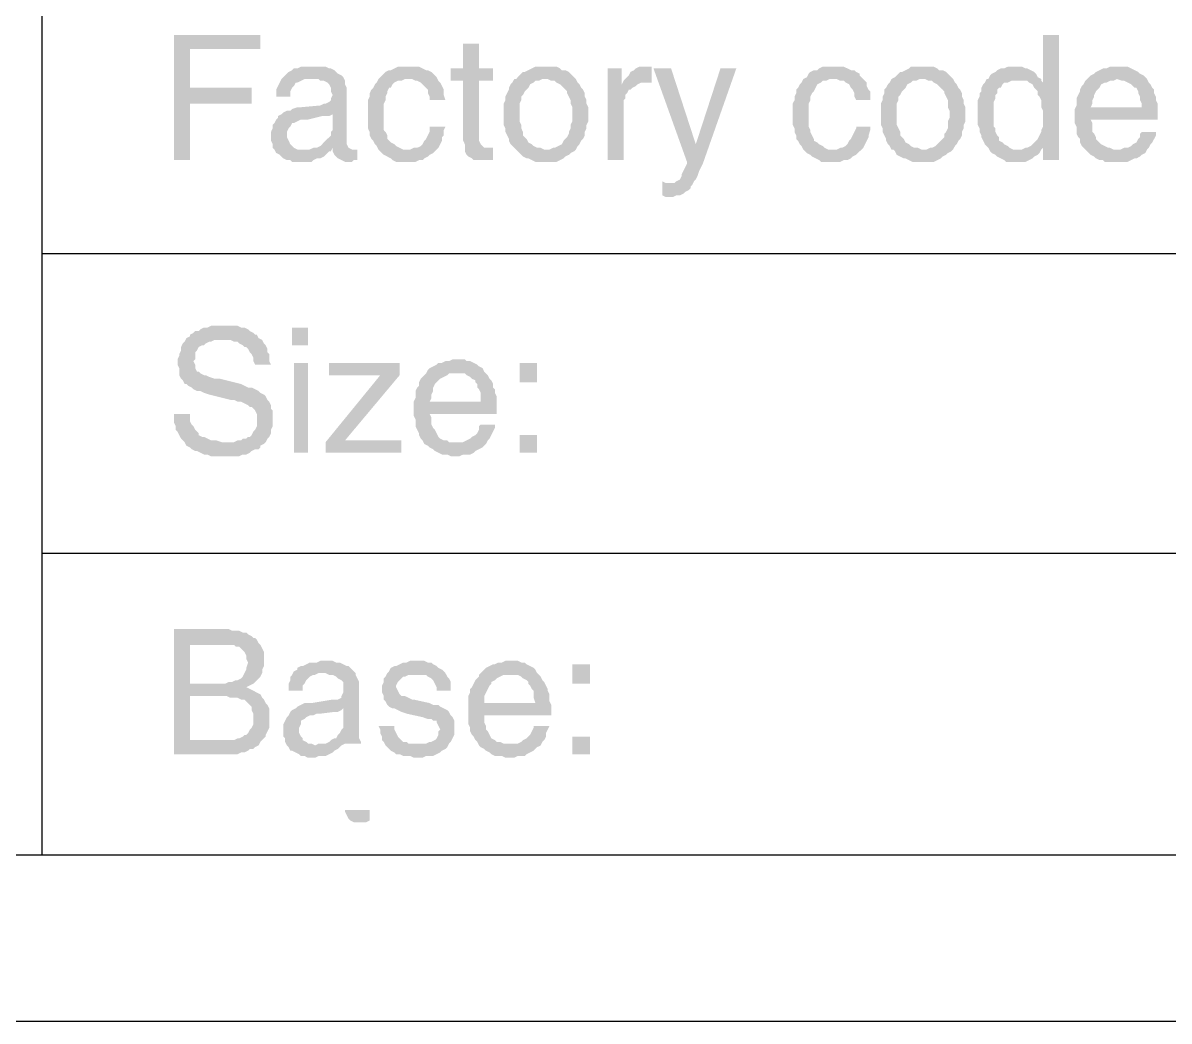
# Model space of a CAD drawing. Header units: inches. Extents: x 3613 to 8393, y -2205 to -794.
# Drawn here: x 3632.26 to 3661.61, y -1865.14 to -1839.59 of the extents above; entities that cross this region are included whole.
import ezdxf

# ---------------------------------------------------------------- set-up
doc = ezdxf.new("R2010")
doc.units = ezdxf.units.IN
doc.header["$MEASUREMENT"] = 0

msp = doc.modelspace()

# ---------------------------------------------------------------- hatches: boundary and pattern name
at = {"transparency": 33554559}
for points in [[(3638.342, -1839.898), (3636.13, -1839.898), (3636.13, -1843.103), (3636.536, -1843.103), (3636.536, -1841.658), (3638.116, -1841.658), (3638.116, -1841.252), (3636.536, -1841.252), (3636.536, -1840.259), (3638.342, -1840.259), (3638.342, -1840.079)], [(3658.786, -1839.898), (3658.38, -1839.898), (3658.38, -1841.117), (3658.019, -1841.117), (3658.109, -1841.162), (3658.155, -1841.252), (3658.2, -1841.297), (3658.245, -1841.343), (3658.245, -1841.433), (3658.29, -1841.478), (3658.335, -1841.568), (3658.335, -1841.749), (3658.38, -1841.839), (3658.38, -1842.245), (3658.335, -1842.335), (3658.335, -1842.381), (3658.29, -1842.471), (3658.245, -1842.561), (3658.2, -1842.606), (3658.2, -1842.606), (3658.109, -1842.697), (3658.064, -1842.742), (3657.974, -1842.787), (3658.38, -1842.787), (3658.38, -1843.103), (3658.786, -1843.103)], [(3643.938, -1840.124), (3643.532, -1840.124), (3643.532, -1840.756), (3643.216, -1840.756), (3643.216, -1841.072), (3643.532, -1841.072), (3643.532, -1842.606), (3643.577, -1842.697), (3643.577, -1842.877), (3643.622, -1842.967), (3643.667, -1843.012), (3643.667, -1843.012), (3643.757, -1843.058), (3643.803, -1843.103), (3644.299, -1843.103), (3644.299, -1842.787), (3644.073, -1842.787), (3644.028, -1842.742), (3643.983, -1842.697), (3643.938, -1842.606), (3643.938, -1841.072), (3644.299, -1841.072), (3644.299, -1840.756), (3643.938, -1840.756)], [(3639.696, -1840.711), (3639.38, -1840.711), (3639.289, -1840.756), (3639.199, -1840.756), (3639.154, -1840.801), (3639.064, -1840.846), (3639.019, -1840.891), (3638.973, -1840.936), (3638.928, -1840.981), (3638.883, -1841.027), (3638.838, -1841.117), (3638.793, -1841.207), (3638.748, -1841.297), (3638.748, -1841.478), (3639.109, -1841.478), (3639.109, -1841.343), (3639.154, -1841.252), (3639.199, -1841.207), (3639.244, -1841.117), (3639.289, -1841.117), (3639.38, -1841.072), (3639.47, -1841.027), (3639.65, -1841.027), (3640.463, -1840.981), (3640.418, -1840.936), (3640.327, -1840.891), (3640.282, -1840.846), (3640.237, -1840.801), (3640.147, -1840.756), (3640.102, -1840.756), (3640.011, -1840.711), (3639.786, -1840.711)], [(3642.133, -1840.711), (3641.862, -1840.711), (3641.772, -1840.756), (3641.681, -1840.801), (3641.636, -1840.801), (3641.546, -1840.846), (3641.501, -1840.891), (3641.411, -1840.981), (3641.365, -1841.027), (3642.223, -1841.027), (3642.313, -1841.072), (3642.358, -1841.072), (3642.449, -1841.117), (3642.494, -1841.162), (3642.584, -1841.252), (3642.629, -1841.297), (3642.629, -1841.388), (3642.674, -1841.478), (3642.674, -1841.568), (3643.08, -1841.568), (3643.035, -1841.433), (3643.035, -1841.297), (3642.99, -1841.207), (3642.945, -1841.117), (3642.9, -1841.072), (3642.855, -1840.981), (3642.81, -1840.936), (3642.765, -1840.891), (3642.719, -1840.846), (3642.629, -1840.801), (3642.584, -1840.801), (3642.494, -1840.756), (3642.403, -1840.711), (3642.223, -1840.711)], [(3645.653, -1840.711), (3645.382, -1840.711), (3645.292, -1840.756), (3645.202, -1840.801), (3645.111, -1840.846), (3645.066, -1840.846), (3644.976, -1840.936), (3644.931, -1840.981), (3644.886, -1841.027), (3644.841, -1841.027), (3644.795, -1841.117), (3644.75, -1841.162), (3644.705, -1841.252), (3644.705, -1841.297), (3644.66, -1841.388), (3644.615, -1841.478), (3644.615, -1841.568), (3644.57, -1841.658), (3644.57, -1841.929), (3644.57, -1842.2), (3644.615, -1842.29), (3644.615, -1842.381), (3644.66, -1842.471), (3644.705, -1842.561), (3644.705, -1842.606), (3644.75, -1842.697), (3644.795, -1842.742), (3644.886, -1842.832), (3645.653, -1842.832), (3645.608, -1842.832), (3645.518, -1842.787), (3645.427, -1842.787), (3645.337, -1842.742), (3645.292, -1842.697), (3645.202, -1842.651), (3645.157, -1842.561), (3645.111, -1842.516), (3645.066, -1842.471), (3645.066, -1842.381), (3645.021, -1842.29), (3645.021, -1842.2), (3644.976, -1842.11), (3644.976, -1841.658), (3645.021, -1841.568), (3645.021, -1841.478), (3645.066, -1841.433), (3645.111, -1841.343), (3645.157, -1841.297), (3645.202, -1841.252), (3645.247, -1841.162), (3645.337, -1841.117), (3645.382, -1841.072), (3645.472, -1841.072), (3645.563, -1841.027), (3646.42, -1841.027), (3646.375, -1840.981), (3646.285, -1840.891), (3646.24, -1840.846), (3646.149, -1840.801), (3646.059, -1840.801), (3646.014, -1840.756), (3645.924, -1840.711), (3645.743, -1840.711)], [(3647.594, -1840.756), (3647.233, -1840.756), (3647.233, -1843.103), (3647.639, -1843.103), (3647.639, -1841.568), (3647.684, -1841.523), (3647.684, -1841.433), (3647.729, -1841.388), (3647.774, -1841.297), (3647.819, -1841.297), (3647.864, -1841.252), (3647.955, -1841.207), (3647.594, -1841.162)], [(3648.271, -1840.711), (3648.045, -1840.711), (3647.955, -1840.756), (3647.91, -1840.801), (3647.819, -1840.846), (3647.774, -1840.936), (3647.729, -1840.981), (3647.684, -1841.027), (3647.639, -1841.072), (3648.271, -1841.117), (3648.361, -1841.117), (3648.361, -1840.711), (3648.361, -1840.711)], [(3648.857, -1840.756), (3648.406, -1840.756), (3649.264, -1843.148), (3649.489, -1842.697)], [(3650.527, -1840.756), (3650.121, -1840.756), (3649.489, -1842.697), (3649.264, -1843.148), (3649.264, -1843.193), (3649.264, -1843.193), (3649.218, -1843.283), (3649.173, -1843.374), (3649.128, -1843.464), (3649.128, -1843.509), (3649.083, -1843.599), (3648.993, -1843.644), (3648.948, -1843.689), (3648.857, -1843.689), (3649.399, -1843.735), (3649.444, -1843.644), (3649.489, -1843.599), (3649.534, -1843.509), (3649.579, -1843.374), (3649.625, -1843.283), (3649.67, -1843.193)], [(3653.01, -1840.711), (3652.739, -1840.711), (3652.648, -1840.756), (3652.603, -1840.801), (3652.513, -1840.801), (3652.423, -1840.846), (3652.378, -1840.891), (3652.333, -1840.981), (3652.242, -1841.027), (3653.1, -1841.027), (3653.19, -1841.072), (3653.28, -1841.072), (3653.325, -1841.117), (3653.416, -1841.162), (3653.461, -1841.252), (3653.506, -1841.297), (3653.551, -1841.388), (3653.551, -1841.478), (3653.596, -1841.568), (3653.957, -1841.568), (3653.957, -1841.343), (3653.912, -1841.297), (3653.867, -1841.207), (3653.867, -1841.117), (3653.822, -1841.072), (3653.732, -1840.981), (3653.686, -1840.936), (3653.686, -1840.891), (3653.596, -1840.846), (3653.551, -1840.801), (3653.461, -1840.801), (3653.371, -1840.756), (3653.28, -1840.711), (3653.1, -1840.711)], [(3655.311, -1840.711), (3654.995, -1840.711), (3654.95, -1840.756), (3654.86, -1840.801), (3654.77, -1840.846), (3654.725, -1840.846), (3654.634, -1840.936), (3654.589, -1840.981), (3654.499, -1841.027), (3654.499, -1841.027), (3654.454, -1841.117), (3654.409, -1841.162), (3654.363, -1841.252), (3654.318, -1841.297), (3654.318, -1841.388), (3654.273, -1841.478), (3654.273, -1841.568), (3654.228, -1841.658), (3654.228, -1841.929), (3654.228, -1842.2), (3654.273, -1842.29), (3654.273, -1842.381), (3654.318, -1842.471), (3654.363, -1842.561), (3654.363, -1842.606), (3654.409, -1842.697), (3654.454, -1842.742), (3654.499, -1842.832), (3655.311, -1842.832), (3655.266, -1842.832), (3655.176, -1842.787), (3655.086, -1842.787), (3654.995, -1842.742), (3654.95, -1842.697), (3654.86, -1842.651), (3654.815, -1842.561), (3654.77, -1842.516), (3654.725, -1842.471), (3654.725, -1842.381), (3654.679, -1842.29), (3654.634, -1842.2), (3654.634, -1841.658), (3654.679, -1841.568), (3654.679, -1841.478), (3654.725, -1841.433), (3654.77, -1841.343), (3654.815, -1841.297), (3654.86, -1841.252), (3654.905, -1841.162), (3654.995, -1841.117), (3655.04, -1841.072), (3655.131, -1841.072), (3655.221, -1841.027), (3656.078, -1841.027), (3656.033, -1840.981), (3655.943, -1840.891), (3655.898, -1840.846), (3655.808, -1840.801), (3655.717, -1840.801), (3655.672, -1840.756), (3655.582, -1840.711), (3655.402, -1840.711)], [(3657.658, -1840.711), (3657.478, -1840.711), (3657.387, -1840.756), (3657.297, -1840.756), (3657.207, -1840.801), (3657.162, -1840.846), (3657.071, -1840.891), (3657.026, -1840.936), (3656.981, -1841.027), (3656.936, -1841.027), (3657.748, -1841.072), (3657.974, -1841.072), (3658.019, -1841.117), (3658.38, -1841.117), (3658.335, -1841.072), (3658.335, -1841.027), (3658.245, -1840.981), (3658.2, -1840.891), (3658.155, -1840.846), (3658.064, -1840.801), (3657.974, -1840.756), (3657.929, -1840.756), (3657.839, -1840.711), (3657.748, -1840.711)], [(3660.321, -1840.711), (3660.095, -1840.711), (3660.005, -1840.756), (3659.915, -1840.756), (3659.824, -1840.801), (3659.734, -1840.846), (3659.689, -1840.891), (3659.599, -1840.936), (3659.554, -1840.981), (3659.509, -1841.027), (3660.276, -1841.027), (3660.411, -1841.072), (3660.456, -1841.072), (3660.547, -1841.117), (3660.637, -1841.162), (3660.682, -1841.207), (3660.727, -1841.252), (3660.772, -1841.252), (3660.817, -1841.343), (3660.817, -1841.388), (3660.863, -1841.478), (3660.863, -1841.568), (3660.908, -1841.658), (3660.908, -1841.749), (3659.599, -1841.749), (3659.193, -1841.794), (3659.193, -1842.155), (3659.238, -1842.245), (3659.238, -1842.426), (3659.283, -1842.516), (3659.328, -1842.561), (3659.328, -1842.651), (3659.373, -1842.742), (3659.418, -1842.787), (3659.463, -1842.832), (3660.276, -1842.832), (3660.186, -1842.832), (3660.095, -1842.787), (3660.05, -1842.787), (3659.96, -1842.742), (3659.87, -1842.697), (3659.824, -1842.651), (3659.779, -1842.606), (3659.734, -1842.561), (3659.734, -1842.516), (3659.689, -1842.426), (3659.644, -1842.381), (3659.644, -1842.155), (3659.599, -1842.065), (3661.314, -1842.065), (3661.314, -1841.658), (3661.269, -1841.568), (3661.269, -1841.478), (3661.224, -1841.388), (3661.224, -1841.297), (3661.178, -1841.252), (3661.133, -1841.162), (3661.088, -1841.117), (3661.043, -1841.027), (3660.998, -1840.981), (3660.953, -1840.936), (3660.863, -1840.891), (3660.817, -1840.846), (3660.727, -1840.801), (3660.637, -1840.756), (3660.547, -1840.711), (3660.411, -1840.711)], [(3640.463, -1840.981), (3639.65, -1841.027), (3639.831, -1841.027), (3639.876, -1841.072), (3639.966, -1841.072), (3640.057, -1841.117), (3640.102, -1841.162), (3640.147, -1841.252), (3640.147, -1841.343), (3640.192, -1841.433), (3640.192, -1841.433), (3640.147, -1841.523), (3640.147, -1841.568), (3640.102, -1841.613), (3640.011, -1841.658), (3639.966, -1841.658), (3639.876, -1841.704), (3639.38, -1841.749), (3639.289, -1841.749), (3639.154, -1841.794), (3639.109, -1841.839), (3639.019, -1841.839), (3638.928, -1841.884), (3640.192, -1841.929), (3640.192, -1842.335), (3640.192, -1842.335), (3640.147, -1842.381), (3640.147, -1842.471), (3640.102, -1842.516), (3640.011, -1842.606), (3639.966, -1842.651), (3639.921, -1842.697), (3639.876, -1842.742), (3639.786, -1842.787), (3639.696, -1842.787), (3639.605, -1842.832), (3638.703, -1842.832), (3638.748, -1842.922), (3638.838, -1842.967), (3638.883, -1843.012), (3638.928, -1843.058), (3639.019, -1843.103), (3639.109, -1843.103), (3639.154, -1843.148), (3639.65, -1843.148), (3639.696, -1843.103), (3639.786, -1843.058), (3639.876, -1843.058), (3639.966, -1843.012), (3640.011, -1842.967), (3640.102, -1842.877), (3640.147, -1842.877), (3640.192, -1842.787), (3640.598, -1842.787), (3640.553, -1842.697), (3640.553, -1841.252), (3640.508, -1841.162), (3640.508, -1841.072)], [(3641.365, -1841.027), (3641.32, -1841.117), (3641.275, -1841.162), (3641.23, -1841.252), (3641.185, -1841.297), (3641.14, -1841.388), (3641.14, -1841.478), (3641.095, -1841.568), (3641.095, -1842.29), (3641.14, -1842.381), (3641.14, -1842.471), (3641.185, -1842.561), (3641.23, -1842.606), (3641.275, -1842.697), (3641.32, -1842.742), (3641.365, -1842.832), (3642.088, -1842.832), (3641.997, -1842.832), (3641.907, -1842.787), (3641.817, -1842.742), (3641.772, -1842.697), (3641.681, -1842.651), (3641.636, -1842.606), (3641.591, -1842.561), (3641.591, -1842.471), (3641.546, -1842.381), (3641.501, -1842.335), (3641.501, -1841.658), (3641.546, -1841.568), (3641.546, -1841.478), (3641.591, -1841.388), (3641.591, -1841.343), (3641.636, -1841.252), (3641.681, -1841.252), (3641.726, -1841.162), (3641.772, -1841.117), (3641.862, -1841.072), (3641.952, -1841.072), (3642.042, -1841.027), (3642.133, -1841.027)], [(3646.42, -1841.027), (3645.653, -1841.027), (3645.698, -1841.027), (3645.788, -1841.072), (3645.879, -1841.072), (3645.924, -1841.117), (3646.014, -1841.162), (3646.059, -1841.207), (3646.149, -1841.297), (3646.195, -1841.343), (3646.195, -1841.388), (3646.24, -1841.478), (3646.285, -1841.568), (3646.285, -1841.658), (3646.33, -1841.749), (3646.33, -1842.11), (3646.285, -1842.2), (3646.285, -1842.29), (3646.24, -1842.381), (3646.24, -1842.426), (3646.195, -1842.516), (3646.149, -1842.561), (3646.104, -1842.606), (3646.059, -1842.697), (3645.969, -1842.742), (3645.879, -1842.787), (3645.833, -1842.787), (3645.743, -1842.832), (3644.886, -1842.832), (3644.931, -1842.877), (3645.021, -1842.967), (3645.066, -1843.012), (3645.157, -1843.058), (3645.202, -1843.058), (3645.292, -1843.103), (3645.382, -1843.148), (3645.924, -1843.148), (3646.014, -1843.103), (3646.104, -1843.058), (3646.149, -1843.012), (3646.24, -1842.967), (3646.285, -1842.922), (3646.375, -1842.877), (3646.42, -1842.832), (3646.42, -1842.832), (3646.465, -1842.742), (3646.51, -1842.697), (3646.556, -1842.606), (3646.601, -1842.561), (3646.646, -1842.471), (3646.646, -1842.381), (3646.691, -1842.29), (3646.691, -1842.2), (3646.736, -1842.11), (3646.736, -1841.929), (3646.736, -1841.749), (3646.691, -1841.658), (3646.691, -1841.568), (3646.646, -1841.478), (3646.646, -1841.388), (3646.601, -1841.297), (3646.556, -1841.252), (3646.51, -1841.162), (3646.465, -1841.117)], [(3647.639, -1841.072), (3647.594, -1841.162), (3647.955, -1841.207), (3648, -1841.162), (3648.09, -1841.117), (3648.271, -1841.117)], [(3652.242, -1841.027), (3652.197, -1841.117), (3652.152, -1841.162), (3652.107, -1841.252), (3652.062, -1841.297), (3652.062, -1841.388), (3652.017, -1841.478), (3652.017, -1841.568), (3651.971, -1841.658), (3651.971, -1842.2), (3652.017, -1842.29), (3652.017, -1842.381), (3652.062, -1842.471), (3652.062, -1842.561), (3652.107, -1842.606), (3652.152, -1842.697), (3652.197, -1842.742), (3652.242, -1842.832), (3653.01, -1842.832), (3652.874, -1842.832), (3652.784, -1842.787), (3652.739, -1842.742), (3652.648, -1842.697), (3652.603, -1842.651), (3652.513, -1842.606), (3652.513, -1842.561), (3652.468, -1842.471), (3652.423, -1842.381), (3652.423, -1842.335), (3652.378, -1842.245), (3652.378, -1841.658), (3652.423, -1841.568), (3652.423, -1841.478), (3652.468, -1841.388), (3652.513, -1841.343), (3652.558, -1841.252), (3652.558, -1841.252), (3652.603, -1841.162), (3652.694, -1841.117), (3652.739, -1841.072), (3652.829, -1841.072), (3652.919, -1841.027), (3653.01, -1841.027)], [(3656.078, -1841.027), (3655.311, -1841.027), (3655.356, -1841.027), (3655.447, -1841.072), (3655.537, -1841.072), (3655.582, -1841.117), (3655.672, -1841.162), (3655.717, -1841.207), (3655.808, -1841.297), (3655.853, -1841.343), (3655.853, -1841.388), (3655.898, -1841.478), (3655.943, -1841.568), (3655.943, -1841.749), (3655.988, -1841.839), (3655.988, -1842.02), (3655.943, -1842.11), (3655.943, -1842.29), (3655.898, -1842.381), (3655.853, -1842.426), (3655.853, -1842.516), (3655.808, -1842.561), (3655.763, -1842.606), (3655.672, -1842.697), (3655.627, -1842.742), (3655.537, -1842.787), (3655.492, -1842.787), (3655.402, -1842.832), (3654.544, -1842.832), (3654.589, -1842.877), (3654.634, -1842.967), (3654.725, -1843.012), (3654.815, -1843.058), (3654.86, -1843.058), (3654.95, -1843.103), (3655.04, -1843.148), (3655.582, -1843.148), (3655.672, -1843.103), (3655.763, -1843.058), (3655.808, -1843.012), (3655.898, -1842.967), (3655.943, -1842.922), (3656.033, -1842.877), (3656.078, -1842.832), (3656.078, -1842.832), (3656.124, -1842.742), (3656.169, -1842.697), (3656.214, -1842.606), (3656.259, -1842.561), (3656.304, -1842.471), (3656.304, -1842.381), (3656.349, -1842.29), (3656.349, -1842.2), (3656.394, -1842.11), (3656.394, -1841.929), (3656.394, -1841.749), (3656.349, -1841.658), (3656.349, -1841.568), (3656.304, -1841.478), (3656.304, -1841.388), (3656.259, -1841.297), (3656.214, -1841.252), (3656.169, -1841.162), (3656.124, -1841.117)], [(3656.936, -1841.027), (3656.891, -1841.117), (3656.846, -1841.162), (3656.801, -1841.252), (3656.801, -1841.343), (3656.755, -1841.388), (3656.755, -1841.478), (3656.71, -1841.568), (3656.71, -1842.2), (3656.755, -1842.29), (3656.755, -1842.381), (3656.801, -1842.471), (3656.801, -1842.516), (3656.846, -1842.606), (3656.891, -1842.697), (3656.936, -1842.742), (3656.981, -1842.787), (3657.026, -1842.877), (3657.071, -1842.922), (3657.162, -1842.967), (3657.207, -1843.012), (3657.297, -1843.058), (3657.387, -1843.103), (3657.432, -1843.148), (3657.929, -1843.148), (3658.019, -1843.103), (3658.109, -1843.058), (3658.155, -1843.012), (3658.245, -1842.967), (3658.29, -1842.922), (3658.335, -1842.832), (3657.613, -1842.832), (3657.523, -1842.787), (3657.478, -1842.742), (3657.387, -1842.697), (3657.342, -1842.651), (3657.252, -1842.606), (3657.252, -1842.516), (3657.207, -1842.471), (3657.162, -1842.381), (3657.162, -1842.29), (3657.117, -1842.245), (3657.117, -1841.613), (3657.162, -1841.523), (3657.162, -1841.433), (3657.207, -1841.388), (3657.207, -1841.297), (3657.252, -1841.252), (3657.297, -1841.252), (3657.342, -1841.162), (3657.387, -1841.117), (3657.478, -1841.117), (3657.568, -1841.072), (3657.748, -1841.072)], [(3659.509, -1841.027), (3659.463, -1841.072), (3659.418, -1841.162), (3659.373, -1841.207), (3659.328, -1841.297), (3659.328, -1841.343), (3659.283, -1841.433), (3659.238, -1841.523), (3659.238, -1841.704), (3659.193, -1841.794), (3659.599, -1841.749), (3659.644, -1841.658), (3659.644, -1841.568), (3659.689, -1841.478), (3659.689, -1841.433), (3659.734, -1841.343), (3659.779, -1841.297), (3659.824, -1841.252), (3659.87, -1841.162), (3659.96, -1841.117), (3660.005, -1841.117), (3660.095, -1841.072), (3660.186, -1841.072), (3660.276, -1841.027)], [(3638.928, -1841.884), (3638.883, -1841.929), (3638.793, -1841.974), (3638.793, -1842.02), (3638.748, -1842.065), (3638.703, -1842.155), (3638.657, -1842.2), (3638.657, -1842.29), (3638.612, -1842.381), (3638.612, -1842.606), (3638.657, -1842.697), (3638.657, -1842.787), (3638.703, -1842.832), (3639.425, -1842.832), (3639.289, -1842.832), (3639.199, -1842.787), (3639.154, -1842.742), (3639.109, -1842.697), (3639.064, -1842.606), (3639.019, -1842.516), (3639.019, -1842.381), (3639.064, -1842.29), (3639.109, -1842.245), (3639.154, -1842.155), (3639.199, -1842.155), (3639.289, -1842.11), (3639.38, -1842.065), (3639.56, -1842.065), (3639.921, -1841.974), (3640.102, -1841.974), (3640.192, -1841.929)], [(3643.08, -1842.245), (3642.674, -1842.245), (3642.674, -1842.381), (3642.629, -1842.471), (3642.584, -1842.561), (3642.539, -1842.606), (3642.494, -1842.697), (3642.449, -1842.742), (3642.358, -1842.787), (3642.268, -1842.787), (3642.178, -1842.832), (3641.365, -1842.832), (3641.411, -1842.877), (3641.456, -1842.922), (3641.501, -1842.967), (3641.591, -1843.012), (3641.681, -1843.058), (3641.726, -1843.103), (3641.817, -1843.148), (3642.313, -1843.148), (3642.403, -1843.103), (3642.494, -1843.103), (3642.539, -1843.058), (3642.629, -1843.012), (3642.674, -1842.967), (3642.765, -1842.922), (3642.81, -1842.877), (3642.855, -1842.832), (3642.9, -1842.787), (3642.945, -1842.697), (3642.99, -1842.606), (3642.99, -1842.516), (3643.035, -1842.471), (3643.035, -1842.335)], [(3653.957, -1842.245), (3653.596, -1842.245), (3653.596, -1842.29), (3653.551, -1842.381), (3653.506, -1842.471), (3653.461, -1842.561), (3653.416, -1842.606), (3653.371, -1842.697), (3653.325, -1842.742), (3653.235, -1842.787), (3653.19, -1842.787), (3653.1, -1842.832), (3652.242, -1842.832), (3652.287, -1842.877), (3652.333, -1842.922), (3652.423, -1842.967), (3652.468, -1843.012), (3652.558, -1843.058), (3652.648, -1843.103), (3652.694, -1843.148), (3653.19, -1843.148), (3653.28, -1843.103), (3653.371, -1843.103), (3653.461, -1843.058), (3653.506, -1843.012), (3653.596, -1842.967), (3653.641, -1842.922), (3653.686, -1842.877), (3653.732, -1842.832), (3653.777, -1842.787), (3653.822, -1842.697), (3653.867, -1842.606), (3653.912, -1842.516), (3653.912, -1842.471), (3653.957, -1842.335)], [(3661.269, -1842.381), (3660.908, -1842.381), (3660.863, -1842.426), (3660.863, -1842.516), (3660.817, -1842.561), (3660.772, -1842.651), (3660.682, -1842.697), (3660.637, -1842.742), (3660.547, -1842.787), (3660.456, -1842.787), (3660.366, -1842.832), (3659.463, -1842.832), (3659.554, -1842.922), (3659.599, -1842.967), (3659.689, -1843.012), (3659.734, -1843.058), (3659.824, -1843.103), (3659.915, -1843.103), (3659.96, -1843.148), (3660.547, -1843.148), (3660.637, -1843.103), (3660.727, -1843.058), (3660.772, -1843.058), (3660.863, -1843.012), (3660.908, -1842.967), (3660.998, -1842.922), (3661.043, -1842.832), (3661.088, -1842.787), (3661.133, -1842.697), (3661.178, -1842.651), (3661.224, -1842.561), (3661.269, -1842.471)], [(3640.598, -1842.787), (3640.192, -1842.787), (3640.192, -1842.877), (3640.688, -1842.832), (3640.688, -1842.832)], [(3640.824, -1842.832), (3640.688, -1842.832), (3640.192, -1842.877), (3640.237, -1842.967), (3640.282, -1843.012), (3640.282, -1843.012), (3640.327, -1843.058), (3640.418, -1843.103), (3640.508, -1843.148), (3640.688, -1843.148), (3640.734, -1843.103), (3640.824, -1843.103)], [(3657.974, -1842.787), (3657.929, -1842.787), (3657.839, -1842.832), (3657.748, -1842.832), (3658.335, -1842.832), (3658.38, -1842.787)], [(3648.632, -1843.644), (3648.632, -1844.005), (3648.632, -1844.005), (3648.722, -1844.05), (3648.902, -1844.05), (3648.993, -1844.005), (3649.083, -1844.005), (3649.173, -1843.96), (3649.218, -1843.915), (3649.309, -1843.87), (3649.354, -1843.825), (3649.354, -1843.78), (3649.399, -1843.735), (3648.857, -1843.689), (3648.722, -1843.689)], [(3637.394, -1847.345), (3637.078, -1847.345), (3636.988, -1847.39), (3636.897, -1847.39), (3636.807, -1847.435), (3636.762, -1847.481), (3636.672, -1847.481), (3636.627, -1847.526), (3636.536, -1847.571), (3636.536, -1847.616), (3636.446, -1847.661), (3637.394, -1847.706), (3637.574, -1847.706), (3637.665, -1847.751), (3637.755, -1847.751), (3637.8, -1847.796), (3637.89, -1847.842), (3637.935, -1847.887), (3637.98, -1847.887), (3638.026, -1847.932), (3638.071, -1848.022), (3638.116, -1848.067), (3638.161, -1848.158), (3638.161, -1848.248), (3638.206, -1848.338), (3638.612, -1848.338), (3638.567, -1848.248), (3638.567, -1848.067), (3638.522, -1848.022), (3638.522, -1847.932), (3638.477, -1847.842), (3638.432, -1847.796), (3638.387, -1847.706), (3638.296, -1847.661), (3638.251, -1847.571), (3638.206, -1847.571), (3638.161, -1847.526), (3638.071, -1847.481), (3638.026, -1847.435), (3637.935, -1847.39), (3637.845, -1847.39), (3637.755, -1847.345), (3637.484, -1847.345)], [(3639.56, -1847.842), (3639.56, -1847.39), (3639.154, -1847.39), (3639.154, -1847.842)], [(3636.446, -1847.661), (3636.401, -1847.751), (3636.356, -1847.796), (3636.311, -1847.887), (3636.311, -1847.977), (3636.265, -1848.067), (3636.265, -1848.112), (3636.22, -1848.203), (3636.22, -1848.338), (3636.22, -1848.338), (3636.265, -1848.428), (3636.265, -1848.609), (3636.311, -1848.699), (3636.356, -1848.744), (3636.401, -1848.834), (3636.446, -1848.834), (3636.491, -1848.88), (3636.581, -1848.925), (3636.627, -1848.97), (3636.717, -1849.015), (3636.807, -1849.015), (3636.897, -1849.06), (3637.033, -1849.105), (3637.574, -1849.241), (3637.665, -1849.241), (3637.755, -1849.286), (3637.845, -1849.286), (3637.935, -1849.331), (3638.026, -1849.376), (3638.071, -1849.421), (3638.116, -1849.421), (3638.161, -1849.466), (3638.206, -1849.511), (3638.251, -1849.602), (3638.251, -1849.918), (3638.206, -1850.008), (3638.161, -1850.053), (3638.116, -1850.143), (3638.071, -1850.188), (3638.026, -1850.188), (3637.98, -1850.234), (3637.89, -1850.234), (3637.845, -1850.279), (3637.755, -1850.279), (3637.665, -1850.324), (3636.401, -1850.324), (3636.446, -1850.414), (3636.536, -1850.459), (3636.581, -1850.504), (3636.672, -1850.55), (3636.717, -1850.55), (3636.807, -1850.595), (3636.897, -1850.64), (3636.988, -1850.64), (3637.078, -1850.685), (3637.8, -1850.685), (3637.89, -1850.64), (3637.98, -1850.64), (3638.071, -1850.595), (3638.116, -1850.55), (3638.206, -1850.504), (3638.296, -1850.504), (3638.342, -1850.459), (3638.342, -1850.414), (3638.432, -1850.369), (3638.477, -1850.324), (3638.522, -1850.234), (3638.567, -1850.188), (3638.612, -1850.098), (3638.612, -1850.008), (3638.657, -1849.918), (3638.657, -1849.737), (3638.657, -1849.511), (3638.612, -1849.466), (3638.612, -1849.376), (3638.567, -1849.286), (3638.522, -1849.241), (3638.477, -1849.15), (3638.477, -1849.15), (3638.432, -1849.105), (3638.342, -1849.06), (3638.296, -1849.015), (3638.206, -1848.97), (3638.116, -1848.925), (3638.026, -1848.925), (3637.935, -1848.88), (3637.845, -1848.834), (3637.304, -1848.699), (3637.168, -1848.699), (3637.033, -1848.654), (3636.942, -1848.609), (3636.897, -1848.609), (3636.807, -1848.564), (3636.762, -1848.519), (3636.717, -1848.519), (3636.672, -1848.428), (3636.672, -1848.338), (3636.627, -1848.248), (3636.672, -1848.203), (3636.672, -1848.022), (3636.717, -1847.977), (3636.762, -1847.887), (3636.852, -1847.842), (3636.897, -1847.842), (3636.942, -1847.796), (3637.033, -1847.751), (3637.078, -1847.751), (3637.168, -1847.706), (3637.394, -1847.706)], [(3643.396, -1848.203), (3643.261, -1848.203), (3643.171, -1848.248), (3643.08, -1848.248), (3642.99, -1848.293), (3642.9, -1848.293), (3642.855, -1848.338), (3642.765, -1848.383), (3642.674, -1848.428), (3642.629, -1848.473), (3642.584, -1848.564), (3643.577, -1848.564), (3643.622, -1848.609), (3643.712, -1848.654), (3643.757, -1848.699), (3643.848, -1848.744), (3643.848, -1848.789), (3643.893, -1848.834), (3643.893, -1848.925), (3643.938, -1848.97), (3643.983, -1849.06), (3643.983, -1849.286), (3642.268, -1849.286), (3642.268, -1849.647), (3642.313, -1849.737), (3642.313, -1849.918), (3642.358, -1850.008), (3642.403, -1850.098), (3642.403, -1850.143), (3642.449, -1850.234), (3642.494, -1850.279), (3642.539, -1850.369), (3643.351, -1850.324), (3643.171, -1850.324), (3643.126, -1850.279), (3643.035, -1850.279), (3642.945, -1850.234), (3642.9, -1850.188), (3642.855, -1850.098), (3642.855, -1850.098), (3642.81, -1850.008), (3642.765, -1849.963), (3642.719, -1849.873), (3642.719, -1849.692), (3642.674, -1849.602), (3644.389, -1849.602), (3644.389, -1849.15), (3644.344, -1849.06), (3644.344, -1848.97), (3644.299, -1848.925), (3644.299, -1848.834), (3644.254, -1848.744), (3644.209, -1848.699), (3644.164, -1848.609), (3644.118, -1848.564), (3644.073, -1848.519), (3644.028, -1848.428), (3643.938, -1848.383), (3643.893, -1848.338), (3643.803, -1848.293), (3643.712, -1848.248), (3643.622, -1848.248), (3643.577, -1848.203), (3643.487, -1848.203)], [(3639.56, -1850.595), (3639.56, -1848.293), (3639.199, -1848.293), (3639.199, -1850.595)], [(3641.907, -1848.293), (3640.102, -1848.293), (3640.102, -1848.609), (3641.411, -1848.609), (3640.011, -1850.324), (3640.011, -1850.595), (3641.952, -1850.595), (3641.952, -1850.279), (3640.508, -1850.279), (3641.907, -1848.609), (3641.907, -1848.428)], [(3645.427, -1848.789), (3645.427, -1848.293), (3644.976, -1848.293), (3644.976, -1848.789)], [(3642.584, -1848.564), (3642.539, -1848.609), (3642.494, -1848.654), (3642.449, -1848.699), (3642.403, -1848.789), (3642.403, -1848.88), (3642.358, -1848.925), (3642.313, -1849.015), (3642.313, -1849.196), (3642.268, -1849.286), (3642.674, -1849.286), (3642.719, -1849.196), (3642.719, -1849.105), (3642.765, -1849.015), (3642.765, -1848.925), (3642.81, -1848.834), (3642.855, -1848.789), (3642.9, -1848.744), (3642.945, -1848.699), (3643.035, -1848.654), (3643.126, -1848.609), (3643.171, -1848.564), (3643.351, -1848.564)], [(3636.536, -1849.602), (3636.13, -1849.602), (3636.13, -1849.827), (3636.175, -1849.918), (3636.175, -1850.008), (3636.22, -1850.053), (3636.265, -1850.143), (3636.311, -1850.234), (3636.356, -1850.279), (3636.401, -1850.324), (3637.439, -1850.324), (3637.349, -1850.324), (3637.213, -1850.279), (3637.078, -1850.279), (3636.988, -1850.234), (3636.897, -1850.188), (3636.852, -1850.188), (3636.762, -1850.143), (3636.762, -1850.098), (3636.717, -1850.053), (3636.672, -1850.008), (3636.627, -1849.918), (3636.581, -1849.873), (3636.536, -1849.782), (3636.536, -1849.692)], [(3644.344, -1849.873), (3643.983, -1849.873), (3643.938, -1849.918), (3643.938, -1850.008), (3643.893, -1850.098), (3643.848, -1850.143), (3643.757, -1850.188), (3643.712, -1850.234), (3643.622, -1850.279), (3643.532, -1850.324), (3643.351, -1850.324), (3642.539, -1850.369), (3642.539, -1850.369), (3642.629, -1850.414), (3642.674, -1850.459), (3642.765, -1850.504), (3642.81, -1850.55), (3642.9, -1850.595), (3642.99, -1850.64), (3643.126, -1850.64), (3643.216, -1850.685), (3643.441, -1850.685), (3643.532, -1850.64), (3643.712, -1850.64), (3643.803, -1850.595), (3643.848, -1850.55), (3643.938, -1850.504), (3644.028, -1850.459), (3644.073, -1850.414), (3644.118, -1850.369), (3644.164, -1850.279), (3644.209, -1850.234), (3644.254, -1850.143), (3644.299, -1850.053), (3644.344, -1849.963)], [(3645.427, -1850.595), (3645.427, -1850.143), (3644.976, -1850.143), (3644.976, -1850.595)], [(3637.529, -1855.108), (3636.13, -1855.108), (3636.13, -1858.312), (3637.755, -1858.312), (3637.845, -1858.267), (3637.935, -1858.267), (3638.026, -1858.222), (3638.071, -1858.177), (3638.161, -1858.177), (3638.206, -1858.132), (3638.296, -1858.087), (3638.296, -1858.087), (3638.342, -1857.996), (3636.536, -1857.951), (3636.536, -1856.823), (3637.394, -1856.823), (3638.342, -1856.778), (3638.251, -1856.733), (3638.251, -1856.733), (3638.161, -1856.687), (3638.071, -1856.642), (3637.98, -1856.597), (3638.071, -1856.552), (3638.161, -1856.507), (3636.536, -1856.507), (3636.536, -1855.514), (3637.394, -1855.514), (3638.296, -1855.469), (3638.251, -1855.379), (3638.206, -1855.334), (3638.161, -1855.334), (3638.116, -1855.288), (3638.026, -1855.243), (3637.98, -1855.198), (3637.89, -1855.198), (3637.8, -1855.153), (3637.619, -1855.153)], [(3638.296, -1855.469), (3637.394, -1855.514), (3637.665, -1855.514), (3637.71, -1855.559), (3637.8, -1855.559), (3637.845, -1855.604), (3637.89, -1855.649), (3637.935, -1855.695), (3637.98, -1855.785), (3637.98, -1855.875), (3638.026, -1855.965), (3638.026, -1855.965), (3637.98, -1856.101), (3637.98, -1856.146), (3637.935, -1856.236), (3637.89, -1856.326), (3637.845, -1856.372), (3637.845, -1856.372), (3637.755, -1856.417), (3637.71, -1856.417), (3637.619, -1856.462), (3637.529, -1856.462), (3637.439, -1856.507), (3636.536, -1856.507), (3638.161, -1856.507), (3638.251, -1856.417), (3638.296, -1856.372), (3638.342, -1856.326), (3638.387, -1856.236), (3638.387, -1856.146), (3638.432, -1856.056), (3638.432, -1855.875), (3638.432, -1855.695), (3638.387, -1855.604), (3638.342, -1855.514)], [(3640.011, -1855.92), (3639.876, -1855.92), (3639.786, -1855.965), (3639.605, -1855.965), (3639.515, -1856.011), (3639.425, -1856.056), (3639.38, -1856.056), (3639.289, -1856.101), (3639.289, -1856.146), (3639.199, -1856.191), (3639.154, -1856.281), (3639.109, -1856.326), (3639.109, -1856.417), (3639.064, -1856.507), (3639.064, -1856.687), (3639.425, -1856.687), (3639.425, -1856.552), (3639.47, -1856.507), (3639.515, -1856.417), (3639.56, -1856.372), (3639.605, -1856.326), (3639.696, -1856.281), (3639.741, -1856.281), (3639.831, -1856.236), (3640.779, -1856.236), (3640.688, -1856.146), (3640.643, -1856.101), (3640.598, -1856.056), (3640.553, -1856.056), (3640.463, -1856.011), (3640.373, -1855.965), (3640.282, -1855.965), (3640.192, -1855.92), (3640.102, -1855.92)], [(3642.313, -1855.92), (3642.178, -1855.92), (3642.088, -1855.965), (3641.997, -1855.965), (3641.907, -1856.011), (3641.817, -1856.056), (3641.772, -1856.056), (3641.681, -1856.101), (3641.636, -1856.191), (3641.591, -1856.236), (3641.546, -1856.326), (3641.501, -1856.372), (3641.501, -1856.462), (3641.456, -1856.552), (3641.456, -1856.733), (3641.501, -1856.823), (3641.501, -1856.913), (3641.546, -1856.958), (3641.591, -1857.049), (3641.636, -1857.094), (3641.726, -1857.139), (3641.772, -1857.139), (3641.862, -1857.184), (3641.952, -1857.229), (3642.088, -1857.274), (3642.494, -1857.364), (3642.494, -1857.364), (3642.629, -1857.41), (3642.719, -1857.41), (3642.765, -1857.455), (3642.855, -1857.455), (3642.855, -1857.5), (3642.9, -1857.59), (3642.945, -1857.68), (3642.9, -1857.726), (3642.9, -1857.816), (3642.855, -1857.906), (3642.81, -1857.951), (3642.719, -1857.996), (3642.674, -1857.996), (3642.584, -1858.041), (3642.403, -1858.041), (3641.546, -1858.087), (3641.591, -1858.132), (3641.636, -1858.177), (3641.681, -1858.222), (3641.772, -1858.267), (3641.817, -1858.312), (3641.907, -1858.312), (3641.997, -1858.357), (3642.178, -1858.357), (3642.268, -1858.403), (3642.494, -1858.403), (3642.584, -1858.357), (3642.765, -1858.357), (3642.855, -1858.312), (3642.945, -1858.267), (3642.99, -1858.222), (3643.08, -1858.177), (3643.08, -1858.177), (3643.126, -1858.132), (3643.171, -1858.041), (3643.216, -1857.996), (3643.261, -1857.906), (3643.306, -1857.816), (3643.306, -1857.635), (3643.306, -1857.455), (3643.261, -1857.364), (3643.216, -1857.319), (3643.171, -1857.229), (3643.171, -1857.229), (3643.126, -1857.184), (3643.035, -1857.139), (3642.945, -1857.094), (3642.9, -1857.049), (3642.765, -1857.049), (3642.674, -1857.003), (3642.268, -1856.913), (3642.223, -1856.913), (3642.133, -1856.868), (3642.042, -1856.823), (3641.952, -1856.823), (3641.907, -1856.778), (3641.907, -1856.778), (3641.862, -1856.687), (3641.817, -1856.597), (3641.817, -1856.552), (3641.862, -1856.462), (3641.907, -1856.417), (3641.952, -1856.372), (3641.997, -1856.326), (3642.042, -1856.326), (3642.133, -1856.281), (3642.313, -1856.281), (3643.08, -1856.236), (3643.035, -1856.191), (3642.99, -1856.146), (3642.9, -1856.101), (3642.855, -1856.056), (3642.765, -1856.011), (3642.719, -1855.965), (3642.629, -1855.965), (3642.539, -1855.92), (3642.449, -1855.92)], [(3644.75, -1855.92), (3644.615, -1855.92), (3644.525, -1855.965), (3644.434, -1855.965), (3644.344, -1856.011), (3644.299, -1856.011), (3644.209, -1856.056), (3644.118, -1856.101), (3644.073, -1856.146), (3644.028, -1856.191), (3643.938, -1856.281), (3644.931, -1856.281), (3645.021, -1856.326), (3645.066, -1856.372), (3645.157, -1856.417), (3645.202, -1856.462), (3645.202, -1856.507), (3645.247, -1856.552), (3645.292, -1856.642), (3645.337, -1856.687), (3645.337, -1856.868), (3645.382, -1857.003), (3643.667, -1857.003), (3643.667, -1857.545), (3643.712, -1857.635), (3643.712, -1857.726), (3643.757, -1857.816), (3643.803, -1857.861), (3643.848, -1857.951), (3643.893, -1857.996), (3643.938, -1858.087), (3644.75, -1858.041), (3644.57, -1858.041), (3644.48, -1857.996), (3644.389, -1857.996), (3644.344, -1857.951), (3644.254, -1857.906), (3644.209, -1857.816), (3644.209, -1857.816), (3644.164, -1857.726), (3644.118, -1857.68), (3644.118, -1857.59), (3644.073, -1857.5), (3644.073, -1857.319), (3645.788, -1857.319), (3645.788, -1857.049), (3645.743, -1856.958), (3645.743, -1856.778), (3645.698, -1856.687), (3645.698, -1856.642), (3645.653, -1856.552), (3645.608, -1856.462), (3645.563, -1856.417), (3645.518, -1856.326), (3645.472, -1856.281), (3645.427, -1856.236), (3645.382, -1856.146), (3645.337, -1856.101), (3645.247, -1856.056), (3645.157, -1856.011), (3645.111, -1855.965), (3645.021, -1855.965), (3644.931, -1855.92), (3644.841, -1855.92)], [(3646.781, -1856.507), (3646.781, -1856.011), (3646.33, -1856.011), (3646.33, -1856.507)], [(3640.779, -1856.236), (3639.966, -1856.236), (3640.011, -1856.236), (3640.102, -1856.281), (3640.192, -1856.281), (3640.282, -1856.326), (3640.327, -1856.372), (3640.418, -1856.417), (3640.463, -1856.462), (3640.463, -1856.733), (3640.418, -1856.823), (3640.418, -1856.868), (3640.327, -1856.913), (3640.192, -1856.913), (3639.65, -1857.003), (3639.47, -1857.003), (3639.38, -1857.049), (3639.289, -1857.094), (3639.244, -1857.139), (3640.463, -1857.139), (3640.463, -1857.545), (3640.463, -1857.635), (3640.418, -1857.68), (3640.373, -1857.771), (3640.327, -1857.816), (3640.282, -1857.906), (3640.237, -1857.906), (3640.147, -1857.951), (3640.102, -1857.996), (3640.011, -1858.041), (3639.831, -1858.041), (3639.741, -1858.087), (3639.019, -1858.087), (3639.064, -1858.132), (3639.109, -1858.222), (3639.154, -1858.222), (3639.244, -1858.267), (3639.334, -1858.312), (3639.38, -1858.357), (3639.47, -1858.357), (3639.56, -1858.403), (3639.741, -1858.403), (3639.831, -1858.357), (3640.011, -1858.357), (3640.102, -1858.312), (3640.192, -1858.267), (3640.237, -1858.222), (3640.327, -1858.177), (3640.373, -1858.132), (3640.418, -1858.087), (3640.508, -1858.041), (3640.914, -1858.041), (3640.914, -1857.996), (3640.869, -1857.906), (3640.869, -1856.462), (3640.824, -1856.372), (3640.779, -1856.281)], [(3643.08, -1856.236), (3642.313, -1856.281), (3642.584, -1856.281), (3642.629, -1856.326), (3642.719, -1856.372), (3642.719, -1856.372), (3642.765, -1856.417), (3642.81, -1856.507), (3642.855, -1856.597), (3642.855, -1856.687), (3643.216, -1856.687), (3643.216, -1856.462), (3643.171, -1856.372), (3643.126, -1856.326)], [(3643.938, -1856.281), (3643.938, -1856.326), (3643.893, -1856.372), (3643.848, -1856.417), (3643.803, -1856.507), (3643.757, -1856.597), (3643.712, -1856.642), (3643.712, -1856.733), (3643.667, -1856.823), (3643.667, -1857.003), (3644.073, -1857.003), (3644.073, -1856.823), (3644.118, -1856.733), (3644.164, -1856.642), (3644.209, -1856.552), (3644.254, -1856.507), (3644.254, -1856.462), (3644.344, -1856.417), (3644.389, -1856.372), (3644.48, -1856.326), (3644.57, -1856.281), (3644.75, -1856.281)], [(3638.342, -1856.778), (3637.394, -1856.823), (3637.484, -1856.823), (3637.574, -1856.868), (3637.755, -1856.868), (3637.845, -1856.913), (3637.935, -1856.913), (3637.98, -1856.958), (3637.98, -1856.958), (3638.071, -1857.049), (3638.116, -1857.094), (3638.116, -1857.184), (3638.161, -1857.274), (3638.161, -1857.545), (3638.116, -1857.635), (3638.071, -1857.68), (3638.026, -1857.771), (3637.98, -1857.816), (3637.935, -1857.816), (3637.89, -1857.861), (3637.8, -1857.906), (3637.755, -1857.906), (3637.665, -1857.951), (3636.536, -1857.951), (3638.342, -1857.996), (3638.387, -1857.951), (3638.477, -1857.861), (3638.477, -1857.816), (3638.522, -1857.726), (3638.567, -1857.635), (3638.567, -1857.139), (3638.522, -1857.049), (3638.477, -1857.003), (3638.432, -1856.913), (3638.387, -1856.868)], [(3639.244, -1857.139), (3639.154, -1857.184), (3639.109, -1857.229), (3639.109, -1857.229), (3639.064, -1857.319), (3639.019, -1857.364), (3638.973, -1857.455), (3638.928, -1857.545), (3638.928, -1857.726), (3638.928, -1857.861), (3638.973, -1857.906), (3638.973, -1857.996), (3639.019, -1858.087), (3639.741, -1858.087), (3639.65, -1858.041), (3639.56, -1858.041), (3639.515, -1857.996), (3639.425, -1857.951), (3639.425, -1857.906), (3639.38, -1857.861), (3639.334, -1857.771), (3639.334, -1857.635), (3639.38, -1857.545), (3639.38, -1857.455), (3639.47, -1857.41), (3639.515, -1857.364), (3639.605, -1857.319), (3639.696, -1857.319), (3639.786, -1857.274), (3639.876, -1857.274), (3640.237, -1857.229), (3640.327, -1857.229), (3640.418, -1857.184), (3640.463, -1857.139)], [(3641.772, -1857.59), (3641.365, -1857.59), (3641.411, -1857.68), (3641.411, -1857.771), (3641.456, -1857.861), (3641.456, -1857.951), (3641.501, -1857.996), (3641.546, -1858.087), (3642.403, -1858.041), (3642.133, -1858.041), (3642.088, -1857.996), (3641.997, -1857.996), (3641.952, -1857.951), (3641.907, -1857.906), (3641.862, -1857.861), (3641.817, -1857.771), (3641.772, -1857.68)], [(3645.743, -1857.59), (3645.337, -1857.59), (3645.337, -1857.635), (3645.292, -1857.726), (3645.247, -1857.816), (3645.202, -1857.861), (3645.157, -1857.906), (3645.066, -1857.951), (3645.021, -1857.996), (3644.931, -1858.041), (3644.75, -1858.041), (3643.938, -1858.087), (3643.938, -1858.087), (3643.983, -1858.132), (3644.073, -1858.177), (3644.118, -1858.222), (3644.209, -1858.267), (3644.254, -1858.312), (3644.344, -1858.357), (3644.525, -1858.357), (3644.615, -1858.403), (3644.841, -1858.403), (3644.931, -1858.357), (3645.111, -1858.357), (3645.157, -1858.312), (3645.247, -1858.267), (3645.337, -1858.222), (3645.382, -1858.177), (3645.427, -1858.132), (3645.518, -1858.087), (3645.563, -1857.996), (3645.608, -1857.951), (3645.653, -1857.861), (3645.653, -1857.771), (3645.698, -1857.68)], [(3646.781, -1858.312), (3646.781, -1857.861), (3646.33, -1857.861), (3646.33, -1858.312)], [(3641.14, -1859.738), (3641.004, -1859.738), (3640.508, -1859.783), (3640.553, -1859.873), (3640.598, -1859.964), (3640.598, -1859.964), (3640.643, -1860.009), (3640.734, -1860.054), (3641.049, -1860.054), (3641.14, -1860.009)], [(3640.914, -1859.738), (3640.508, -1859.738), (3640.508, -1859.783), (3641.004, -1859.738), (3641.004, -1859.738)]]:
    msp.add_hatch(color=256, dxfattribs=at).paths.add_polyline_path(points)

# ---------------------------------------------------------------- linework, layer by layer
msp.add_line((3619.928, -1860.885), (4029.183, -1860.885))
msp.add_lwpolyline([(4033.221, -1865.144), (4033.221, -1568.144), (3613.221, -1568.144), (3613.221, -1865.144)], close=True)
for points in [[(3632.745, -1574.144), (3632.745, -1860.885)], [(3632.745, -1845.495), (3981.816, -1845.495)], [(3632.745, -1853.167), (3928.876, -1853.167)]]:
    msp.add_lwpolyline(points)

doc.saveas('drawing.dxf')
